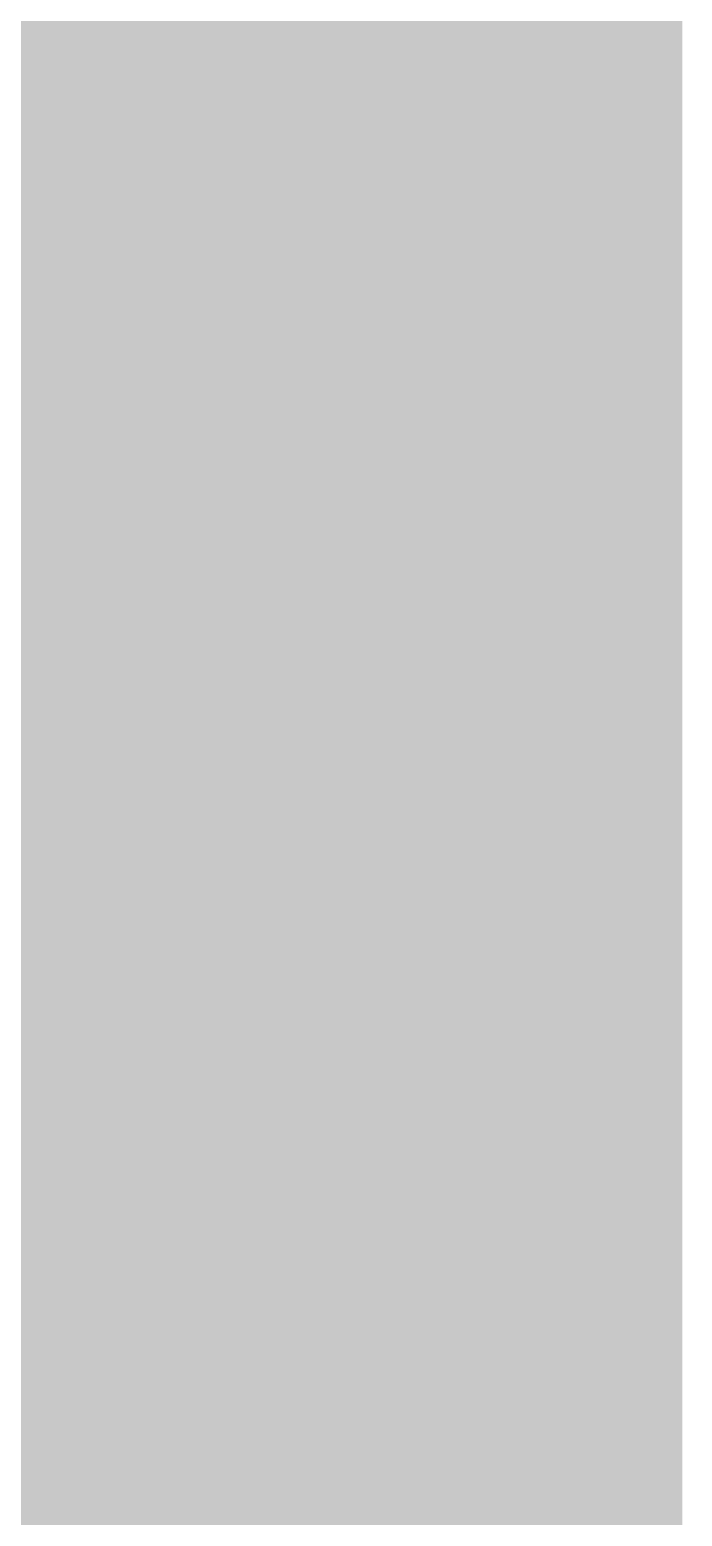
# Model space of a CAD drawing. Extents: x -74 to 33, y -13 to 31.
# Drawn here: x 19.15 to 21.72, y 19.1 to 24.96 of the extents above; entities that cross this region are included whole.
import ezdxf

# ---------------------------------------------------------------- set-up
doc = ezdxf.new("R2010")
doc.units = 0
for name, color, linetype in [('1', 12, 'CONTINUOUS'), ('16', 132, 'CONTINUOUS'), ('17', 110, 'CONTINUOUS'), ('20', 53, 'CONTINUOUS'), ('29', 253, 'CONTINUOUS'), ('30', 253, 'CONTINUOUS'), ('31', 253, 'CONTINUOUS'), ('42', 132, 'CONTINUOUS')]:
    doc.layers.add(name, color=color, linetype=linetype)

# ---------------------------------------------------------------- blocks, each defined once
blk = doc.blocks.new('ROUNDP')
at = {"const_width": 0.5}
blk.add_lwpolyline([(0, -0.25, 1), (0, 0.25, 1), (0, -0.25)], format="xyb", dxfattribs=at)
blk = doc.blocks.new('RECT')
blk.add_solid([(-0.5, -0.5), (0.5, -0.5), (-0.5, 0.5), (0.5, 0.5)])

msp = doc.modelspace()

# ---------------------------------------------------------------- linework, layer by layer
at = {"layer": '1'}
for points, const_width in [([(21.59, 15.24), (21.59, 30.48)], 0.254), ([(19.685, 27.94), (19.685, 22.86)], 0.127), ([(15.875, 24.892), (19.685, 24.892)], 0.127), ([(15.875, 24.765), (19.685, 24.765)], 0.127), ([(15.875, 24.638), (19.685, 24.638)], 0.127), ([(15.875, 24.511), (19.685, 24.511)], 0.127), ([(15.875, 24.384), (19.685, 24.384)], 0.127), ([(15.875, 24.257), (19.685, 24.257)], 0.127), ([(15.875, 24.13), (19.685, 24.13)], 0.127), ([(15.875, 24.003), (19.685, 24.003)], 0.127), ([(15.875, 23.876), (19.685, 23.876)], 0.127), ([(15.875, 23.749), (19.685, 23.749)], 0.127), ([(15.875, 23.622), (19.685, 23.622)], 0.127), ([(15.875, 23.495), (19.685, 23.495)], 0.127), ([(15.875, 23.368), (19.685, 23.368)], 0.127), ([(15.875, 23.241), (19.685, 23.241)], 0.127), ([(15.875, 23.114), (19.685, 23.114)], 0.127), ([(15.875, 22.987), (19.685, 22.987)], 0.127), ([(15.875, 22.86), (19.685, 22.86)], 0.127), ([(19.685, 22.86), (19.659, 22.5464)], 0.127), ([(15.8855, 22.733), (19.6745, 22.733)], 0.127), ([(15.896, 22.606), (19.664, 22.606)], 0.127), ([(19.659, 22.5464), (19.5818, 22.2414)], 0.127), ([(15.9181, 22.479), (19.6419, 22.479)], 0.127), ([(15.9502, 22.352), (19.6098, 22.352)], 0.127), ([(19.5818, 22.2414), (19.4554, 21.9533)], 0.127), ([(15.9854, 22.225), (19.5746, 22.225)], 0.127), ([(16.0411, 22.098), (19.5189, 22.098)], 0.127), ([(16.0968, 21.971), (19.4632, 21.971)], 0.127), ([(19.4554, 21.9533), (19.2833, 21.6899)], 0.127), ([(16.176, 21.844), (19.384, 21.844)], 0.127), ([(16.259, 21.717), (19.301, 21.717)], 0.127), ([(19.2833, 21.6899), (19.0702, 21.4584)], 0.127), ([(16.3687, 21.59), (19.1913, 21.59)], 0.127)]:
    msp.add_lwpolyline(points, dxfattribs=dict(at, const_width=const_width))
at = {"layer": '1', "const_width": 0.0635}
for points in [[(19.685, 24.8603, 1), (19.685, 24.9237)], [(19.685, 24.7333, 1), (19.685, 24.7967)], [(19.685, 24.6063, 1), (19.685, 24.6698)], [(19.685, 24.4793, 1), (19.685, 24.5428)], [(19.685, 24.3523, 1), (19.685, 24.4157)], [(19.685, 24.2253, 1), (19.685, 24.2888)], [(19.685, 24.0983, 1), (19.685, 24.1618)], [(19.685, 23.9713, 1), (19.685, 24.0347)], [(19.685, 23.8443, 1), (19.685, 23.9078)], [(19.685, 23.7173, 1), (19.685, 23.7808)], [(19.685, 23.5903, 1), (19.685, 23.6537)], [(19.685, 23.4633, 1), (19.685, 23.5267)], [(19.685, 23.3363, 1), (19.685, 23.3998)], [(19.685, 23.2093, 1), (19.685, 23.2727)], [(19.685, 23.0823, 1), (19.685, 23.1457)], [(19.685, 22.9553, 1), (19.685, 23.0188)], [(19.6533, 22.86, 1), (19.7168, 22.86)], [(19.7166, 22.8574, 1), (19.6534, 22.8626)], [(19.685, 22.8283, 1), (19.685, 22.8917)], [(19.6745, 22.7013, 1), (19.6745, 22.7647)], [(19.664, 22.5743, 1), (19.664, 22.6378)], [(19.6898, 22.5387, 1), (19.6282, 22.5542)], [(19.6274, 22.5491, 1), (19.6907, 22.5438)], [(19.6419, 22.4473, 1), (19.6419, 22.5108)], [(19.6098, 22.3203, 1), (19.6098, 22.3837)], [(19.6109, 22.2287, 1), (19.5527, 22.2542)], [(19.551, 22.2492, 1), (19.6126, 22.2337)], [(19.5746, 22.1933, 1), (19.5746, 22.2568)], [(19.5189, 22.0663, 1), (19.5189, 22.1298)], [(19.482, 21.936, 1), (19.4288, 21.9707)], [(19.4632, 21.9393, 1), (19.4632, 22.0027)], [(19.4263, 21.9661, 1), (19.4845, 21.9406)], [(19.384, 21.8123, 1), (19.384, 21.8758)], [(19.301, 21.6853, 1), (19.301, 21.7488)], [(19.2567, 21.7073, 1), (19.3099, 21.6726)], [(19.3067, 21.6684, 1), (19.26, 21.7114)], [(19.1913, 21.5583, 1), (19.1913, 21.6217)]]:
    msp.add_lwpolyline(points, format="xyb", dxfattribs=at)
at = {"layer": '16'}
for points, const_width in [([(21.59, 30.48), (21.59, 0)], 0.192), ([(19.685, 27.94), (19.685, 22.86)], 0.127), ([(15.875, 24.892), (19.685, 24.892)], 0.127), ([(15.875, 24.765), (19.685, 24.765)], 0.127), ([(15.875, 24.638), (19.685, 24.638)], 0.127), ([(15.875, 24.511), (19.685, 24.511)], 0.127), ([(15.875, 24.384), (19.685, 24.384)], 0.127), ([(15.875, 24.257), (19.685, 24.257)], 0.127), ([(15.875, 24.13), (19.685, 24.13)], 0.127), ([(15.875, 24.003), (19.685, 24.003)], 0.127), ([(15.875, 23.876), (19.685, 23.876)], 0.127), ([(15.875, 23.749), (19.685, 23.749)], 0.127), ([(15.875, 23.622), (19.685, 23.622)], 0.127), ([(15.875, 23.495), (19.685, 23.495)], 0.127), ([(15.875, 23.368), (19.685, 23.368)], 0.127), ([(15.875, 23.241), (19.685, 23.241)], 0.127), ([(15.875, 23.114), (19.685, 23.114)], 0.127), ([(15.875, 22.987), (19.685, 22.987)], 0.127), ([(15.875, 22.86), (19.685, 22.86)], 0.127), ([(19.685, 22.86), (19.659, 22.5464)], 0.127), ([(15.8855, 22.733), (19.6745, 22.733)], 0.127), ([(15.896, 22.606), (19.664, 22.606)], 0.127), ([(19.659, 22.5464), (19.5818, 22.2414)], 0.127), ([(15.9181, 22.479), (19.6419, 22.479)], 0.127), ([(15.9502, 22.352), (19.6098, 22.352)], 0.127), ([(19.5818, 22.2414), (19.4554, 21.9533)], 0.127), ([(15.9854, 22.225), (19.5746, 22.225)], 0.127), ([(16.0411, 22.098), (19.5189, 22.098)], 0.127), ([(16.0968, 21.971), (19.4632, 21.971)], 0.127), ([(19.4554, 21.9533), (19.2833, 21.6899)], 0.127), ([(16.176, 21.844), (19.384, 21.844)], 0.127), ([(16.259, 21.717), (19.301, 21.717)], 0.127), ([(19.2833, 21.6899), (19.0702, 21.4584)], 0.127), ([(16.3687, 21.59), (19.1913, 21.59)], 0.127)]:
    msp.add_lwpolyline(points, dxfattribs=dict(at, const_width=const_width))
at = {"layer": '16', "const_width": 0.0635}
for points in [[(19.685, 24.8603, 1), (19.685, 24.9237)], [(19.685, 24.7333, 1), (19.685, 24.7967)], [(19.685, 24.6063, 1), (19.685, 24.6698)], [(19.685, 24.4793, 1), (19.685, 24.5428)], [(19.685, 24.3523, 1), (19.685, 24.4157)], [(19.685, 24.2253, 1), (19.685, 24.2888)], [(19.685, 24.0983, 1), (19.685, 24.1618)], [(19.685, 23.9713, 1), (19.685, 24.0347)], [(19.685, 23.8443, 1), (19.685, 23.9078)], [(19.685, 23.7173, 1), (19.685, 23.7808)], [(19.685, 23.5903, 1), (19.685, 23.6537)], [(19.685, 23.4633, 1), (19.685, 23.5267)], [(19.685, 23.3363, 1), (19.685, 23.3998)], [(19.685, 23.2093, 1), (19.685, 23.2727)], [(19.685, 23.0823, 1), (19.685, 23.1457)], [(19.685, 22.9553, 1), (19.685, 23.0188)], [(19.6533, 22.86, 1), (19.7168, 22.86)], [(19.7166, 22.8574, 1), (19.6534, 22.8626)], [(19.685, 22.8283, 1), (19.685, 22.8917)], [(19.6745, 22.7013, 1), (19.6745, 22.7647)], [(19.664, 22.5743, 1), (19.664, 22.6378)], [(19.6898, 22.5387, 1), (19.6282, 22.5542)], [(19.6274, 22.5491, 1), (19.6907, 22.5438)], [(19.6419, 22.4473, 1), (19.6419, 22.5108)], [(19.6098, 22.3203, 1), (19.6098, 22.3837)], [(19.6109, 22.2287, 1), (19.5527, 22.2542)], [(19.551, 22.2492, 1), (19.6126, 22.2337)], [(19.5746, 22.1933, 1), (19.5746, 22.2568)], [(19.5189, 22.0663, 1), (19.5189, 22.1298)], [(19.482, 21.936, 1), (19.4288, 21.9707)], [(19.4632, 21.9393, 1), (19.4632, 22.0027)], [(19.4263, 21.9661, 1), (19.4845, 21.9406)], [(19.384, 21.8123, 1), (19.384, 21.8758)], [(19.301, 21.6853, 1), (19.301, 21.7488)], [(19.2567, 21.7073, 1), (19.3099, 21.6726)], [(19.3067, 21.6684, 1), (19.26, 21.7114)], [(19.1913, 21.5583, 1), (19.1913, 21.6217)]]:
    msp.add_lwpolyline(points, format="xyb", dxfattribs=at)
at = {"layer": '20', "const_width": 0.254}
msp.add_lwpolyline([(21.59, 29.21), (21.59, 1.27)], dxfattribs=at)
at = {"layer": '29', "const_width": 0.127}
for points in [[(19.685, 27.94), (19.685, 22.86)], [(15.875, 24.892), (19.685, 24.892)], [(15.875, 24.765), (19.685, 24.765)], [(15.875, 24.638), (19.685, 24.638)], [(15.875, 24.511), (19.685, 24.511)], [(15.875, 24.384), (19.685, 24.384)], [(15.875, 24.257), (19.685, 24.257)], [(15.875, 24.13), (19.685, 24.13)], [(15.875, 24.003), (19.685, 24.003)], [(15.875, 23.876), (19.685, 23.876)], [(15.875, 23.749), (19.685, 23.749)], [(15.875, 23.622), (19.685, 23.622)], [(15.875, 23.495), (19.685, 23.495)], [(15.875, 23.368), (19.685, 23.368)], [(15.875, 23.241), (19.685, 23.241)], [(15.875, 23.114), (19.685, 23.114)], [(15.875, 22.987), (19.685, 22.987)], [(15.875, 22.86), (19.685, 22.86)], [(19.685, 22.86), (19.659, 22.5464)], [(15.8855, 22.733), (19.6745, 22.733)], [(15.896, 22.606), (19.664, 22.606)], [(19.659, 22.5464), (19.5818, 22.2414)], [(15.9181, 22.479), (19.6419, 22.479)], [(15.9502, 22.352), (19.6098, 22.352)], [(19.5818, 22.2414), (19.4554, 21.9533)], [(15.9854, 22.225), (19.5746, 22.225)], [(16.0411, 22.098), (19.5189, 22.098)], [(16.0968, 21.971), (19.4632, 21.971)], [(19.4554, 21.9533), (19.2833, 21.6899)], [(16.176, 21.844), (19.384, 21.844)], [(16.259, 21.717), (19.301, 21.717)], [(19.2833, 21.6899), (19.0702, 21.4584)], [(16.3687, 21.59), (19.1913, 21.59)]]:
    msp.add_lwpolyline(points, dxfattribs=at)
at = {"layer": '29', "const_width": 0.0635}
for points in [[(19.685, 24.8603, 1), (19.685, 24.9237)], [(19.685, 24.7333, 1), (19.685, 24.7967)], [(19.685, 24.6063, 1), (19.685, 24.6698)], [(19.685, 24.4793, 1), (19.685, 24.5428)], [(19.685, 24.3523, 1), (19.685, 24.4157)], [(19.685, 24.2253, 1), (19.685, 24.2888)], [(19.685, 24.0983, 1), (19.685, 24.1618)], [(19.685, 23.9713, 1), (19.685, 24.0347)], [(19.685, 23.8443, 1), (19.685, 23.9078)], [(19.685, 23.7173, 1), (19.685, 23.7808)], [(19.685, 23.5903, 1), (19.685, 23.6537)], [(19.685, 23.4633, 1), (19.685, 23.5267)], [(19.685, 23.3363, 1), (19.685, 23.3998)], [(19.685, 23.2093, 1), (19.685, 23.2727)], [(19.685, 23.0823, 1), (19.685, 23.1457)], [(19.685, 22.9553, 1), (19.685, 23.0188)], [(19.6533, 22.86, 1), (19.7168, 22.86)], [(19.7166, 22.8574, 1), (19.6534, 22.8626)], [(19.685, 22.8283, 1), (19.685, 22.8917)], [(19.6745, 22.7013, 1), (19.6745, 22.7647)], [(19.664, 22.5743, 1), (19.664, 22.6378)], [(19.6898, 22.5387, 1), (19.6282, 22.5542)], [(19.6274, 22.5491, 1), (19.6907, 22.5438)], [(19.6419, 22.4473, 1), (19.6419, 22.5108)], [(19.6098, 22.3203, 1), (19.6098, 22.3837)], [(19.6109, 22.2287, 1), (19.5527, 22.2542)], [(19.551, 22.2492, 1), (19.6126, 22.2337)], [(19.5746, 22.1933, 1), (19.5746, 22.2568)], [(19.5189, 22.0663, 1), (19.5189, 22.1298)], [(19.482, 21.936, 1), (19.4288, 21.9707)], [(19.4632, 21.9393, 1), (19.4632, 22.0027)], [(19.4263, 21.9661, 1), (19.4845, 21.9406)], [(19.384, 21.8123, 1), (19.384, 21.8758)], [(19.301, 21.6853, 1), (19.301, 21.7488)], [(19.2567, 21.7073, 1), (19.3099, 21.6726)], [(19.3067, 21.6684, 1), (19.26, 21.7114)], [(19.1913, 21.5583, 1), (19.1913, 21.6217)]]:
    msp.add_lwpolyline(points, format="xyb", dxfattribs=at)
at = {"layer": '30', "const_width": 0.127}
for points in [[(19.685, 27.94), (19.685, 22.86)], [(15.875, 24.892), (19.685, 24.892)], [(15.875, 24.765), (19.685, 24.765)], [(15.875, 24.638), (19.685, 24.638)], [(15.875, 24.511), (19.685, 24.511)], [(15.875, 24.384), (19.685, 24.384)], [(15.875, 24.257), (19.685, 24.257)], [(15.875, 24.13), (19.685, 24.13)], [(15.875, 24.003), (19.685, 24.003)], [(15.875, 23.876), (19.685, 23.876)], [(15.875, 23.749), (19.685, 23.749)], [(15.875, 23.622), (19.685, 23.622)], [(15.875, 23.495), (19.685, 23.495)], [(15.875, 23.368), (19.685, 23.368)], [(15.875, 23.241), (19.685, 23.241)], [(15.875, 23.114), (19.685, 23.114)], [(15.875, 22.987), (19.685, 22.987)], [(15.875, 22.86), (19.685, 22.86)], [(19.685, 22.86), (19.659, 22.5464)], [(15.8855, 22.733), (19.6745, 22.733)], [(15.896, 22.606), (19.664, 22.606)], [(19.659, 22.5464), (19.5818, 22.2414)], [(15.9181, 22.479), (19.6419, 22.479)], [(15.9502, 22.352), (19.6098, 22.352)], [(19.5818, 22.2414), (19.4554, 21.9533)], [(15.9854, 22.225), (19.5746, 22.225)], [(16.0411, 22.098), (19.5189, 22.098)], [(16.0968, 21.971), (19.4632, 21.971)], [(19.4554, 21.9533), (19.2833, 21.6899)], [(16.176, 21.844), (19.384, 21.844)], [(16.259, 21.717), (19.301, 21.717)], [(19.2833, 21.6899), (19.0702, 21.4584)], [(16.3687, 21.59), (19.1913, 21.59)]]:
    msp.add_lwpolyline(points, dxfattribs=at)
at = {"layer": '30', "const_width": 0.0635}
for points in [[(19.685, 24.8603, 1), (19.685, 24.9237)], [(19.685, 24.7333, 1), (19.685, 24.7967)], [(19.685, 24.6063, 1), (19.685, 24.6698)], [(19.685, 24.4793, 1), (19.685, 24.5428)], [(19.685, 24.3523, 1), (19.685, 24.4157)], [(19.685, 24.2253, 1), (19.685, 24.2888)], [(19.685, 24.0983, 1), (19.685, 24.1618)], [(19.685, 23.9713, 1), (19.685, 24.0347)], [(19.685, 23.8443, 1), (19.685, 23.9078)], [(19.685, 23.7173, 1), (19.685, 23.7808)], [(19.685, 23.5903, 1), (19.685, 23.6537)], [(19.685, 23.4633, 1), (19.685, 23.5267)], [(19.685, 23.3363, 1), (19.685, 23.3998)], [(19.685, 23.2093, 1), (19.685, 23.2727)], [(19.685, 23.0823, 1), (19.685, 23.1457)], [(19.685, 22.9553, 1), (19.685, 23.0188)], [(19.6533, 22.86, 1), (19.7168, 22.86)], [(19.7166, 22.8574, 1), (19.6534, 22.8626)], [(19.685, 22.8283, 1), (19.685, 22.8917)], [(19.6745, 22.7013, 1), (19.6745, 22.7647)], [(19.664, 22.5743, 1), (19.664, 22.6378)], [(19.6898, 22.5387, 1), (19.6282, 22.5542)], [(19.6274, 22.5491, 1), (19.6907, 22.5438)], [(19.6419, 22.4473, 1), (19.6419, 22.5108)], [(19.6098, 22.3203, 1), (19.6098, 22.3837)], [(19.6109, 22.2287, 1), (19.5527, 22.2542)], [(19.551, 22.2492, 1), (19.6126, 22.2337)], [(19.5746, 22.1933, 1), (19.5746, 22.2568)], [(19.5189, 22.0663, 1), (19.5189, 22.1298)], [(19.482, 21.936, 1), (19.4288, 21.9707)], [(19.4632, 21.9393, 1), (19.4632, 22.0027)], [(19.4263, 21.9661, 1), (19.4845, 21.9406)], [(19.384, 21.8123, 1), (19.384, 21.8758)], [(19.301, 21.6853, 1), (19.301, 21.7488)], [(19.2567, 21.7073, 1), (19.3099, 21.6726)], [(19.3067, 21.6684, 1), (19.26, 21.7114)], [(19.1913, 21.5583, 1), (19.1913, 21.6217)]]:
    msp.add_lwpolyline(points, format="xyb", dxfattribs=at)
at = {"layer": '42', "const_width": 0.192}
for points in [[(21.59, -0.127), (21.59, 30.353)], [(5.7726, 24.96), (21.59, 24.96)], [(5.7973, 24.768), (21.59, 24.768)], [(5.8219, 24.576), (21.59, 24.576)], [(5.8466, 24.384), (21.59, 24.384)], [(5.8713, 24.192), (21.59, 24.192)], [(5.8959, 24), (21.59, 24)], [(5.9206, 23.808), (21.59, 23.808)], [(5.9452, 23.616), (21.59, 23.616)], [(5.9699, 23.424), (21.59, 23.424)], [(5.9946, 23.232), (21.59, 23.232)], [(6.0192, 23.04), (21.59, 23.04)], [(6.0439, 22.848), (21.59, 22.848)], [(9.7852, 22.656), (21.59, 22.656)], [(10.2151, 22.464), (21.59, 22.464)], [(10.5353, 22.272), (21.59, 22.272)], [(10.8, 22.08), (21.59, 22.08)], [(11.0299, 21.888), (21.59, 21.888)], [(11.2305, 21.696), (21.59, 21.696)], [(11.3872, 21.504), (21.59, 21.504)], [(11.5232, 21.312), (21.59, 21.312)], [(11.6387, 21.12), (21.59, 21.12)], [(11.7194, 20.928), (21.59, 20.928)], [(11.7857, 20.736), (21.59, 20.736)], [(11.8315, 20.544), (21.59, 20.544)], [(11.8534, 20.352), (21.59, 20.352)], [(11.8644, 20.16), (21.59, 20.16)], [(11.851, 19.968), (21.59, 19.968)], [(11.8244, 19.776), (21.59, 19.776)], [(11.7843, 19.584), (21.59, 19.584)], [(11.7233, 19.392), (21.59, 19.392)], [(11.6545, 19.2), (21.59, 19.2)], [(11.565, 19.008), (21.59, 19.008)]]:
    msp.add_lwpolyline(points, dxfattribs=at)
at = {"layer": '42', "const_width": 0.096}
for points in [[(21.59, 24.912, 1), (21.59, 25.008)], [(21.59, 24.72, 1), (21.59, 24.816)], [(21.59, 24.528, 1), (21.59, 24.624)], [(21.59, 24.336, 1), (21.59, 24.432)], [(21.59, 24.144, 1), (21.59, 24.24)], [(21.59, 23.952, 1), (21.59, 24.048)], [(21.59, 23.76, 1), (21.59, 23.856)], [(21.59, 23.568, 1), (21.59, 23.664)], [(21.59, 23.376, 1), (21.59, 23.472)], [(21.59, 23.184, 1), (21.59, 23.28)], [(21.59, 22.992, 1), (21.59, 23.088)], [(21.59, 22.8, 1), (21.59, 22.896)], [(21.59, 22.608, 1), (21.59, 22.704)], [(21.59, 22.416, 1), (21.59, 22.512)], [(21.59, 22.224, 1), (21.59, 22.32)], [(21.59, 22.032, 1), (21.59, 22.128)], [(21.59, 21.84, 1), (21.59, 21.936)], [(21.59, 21.648, 1), (21.59, 21.744)], [(21.59, 21.456, 1), (21.59, 21.552)], [(21.59, 21.264, 1), (21.59, 21.36)], [(21.59, 21.072, 1), (21.59, 21.168)], [(21.59, 20.88, 1), (21.59, 20.976)], [(21.59, 20.688, 1), (21.59, 20.784)], [(21.59, 20.496, 1), (21.59, 20.592)], [(21.59, 20.304, 1), (21.59, 20.4)], [(21.59, 20.112, 1), (21.59, 20.208)], [(21.59, 19.92, 1), (21.59, 20.016)], [(21.59, 19.728, 1), (21.59, 19.824)], [(21.59, 19.536, 1), (21.59, 19.632)], [(21.59, 19.344, 1), (21.59, 19.44)], [(21.59, 19.152, 1), (21.59, 19.248)], [(21.59, 18.96, 1), (21.59, 19.056)]]:
    msp.add_lwpolyline(points, format="xyb", dxfattribs=at)

# ---------------------------------------------------------------- block references
at = {"layer": '1', "xscale": 3.4, "yscale": 1.6}
msp.add_blockref('RECT', (19.28, 18.64), dxfattribs=at)
at = {"layer": '17', "rotation": 90}
for xscale, yscale in [(3.81, 3.81), (3.81, 3.81), (3.216, 3.216), (3.216, 3.216)]:
    msp.add_blockref('ROUNDP', (17.78, 22.86), dxfattribs=dict(at, xscale=xscale, yscale=yscale))
at = {"layer": '29', "xscale": 4.0132, "yscale": 4.0132, "rotation": 90}
msp.add_blockref('ROUNDP', (17.78, 22.86), dxfattribs=at)
at = {"layer": '29', "xscale": 3.6032, "yscale": 1.8032}
msp.add_blockref('RECT', (19.28, 18.64), dxfattribs=at)
at = {"layer": '30', "xscale": 4.0132, "yscale": 4.0132, "rotation": 90}
msp.add_blockref('ROUNDP', (17.78, 22.86), dxfattribs=at)
at = {"layer": '31', "xscale": 3.4, "yscale": 1.6}
msp.add_blockref('RECT', (19.28, 18.64), dxfattribs=at)

doc.saveas('drawing.dxf')
